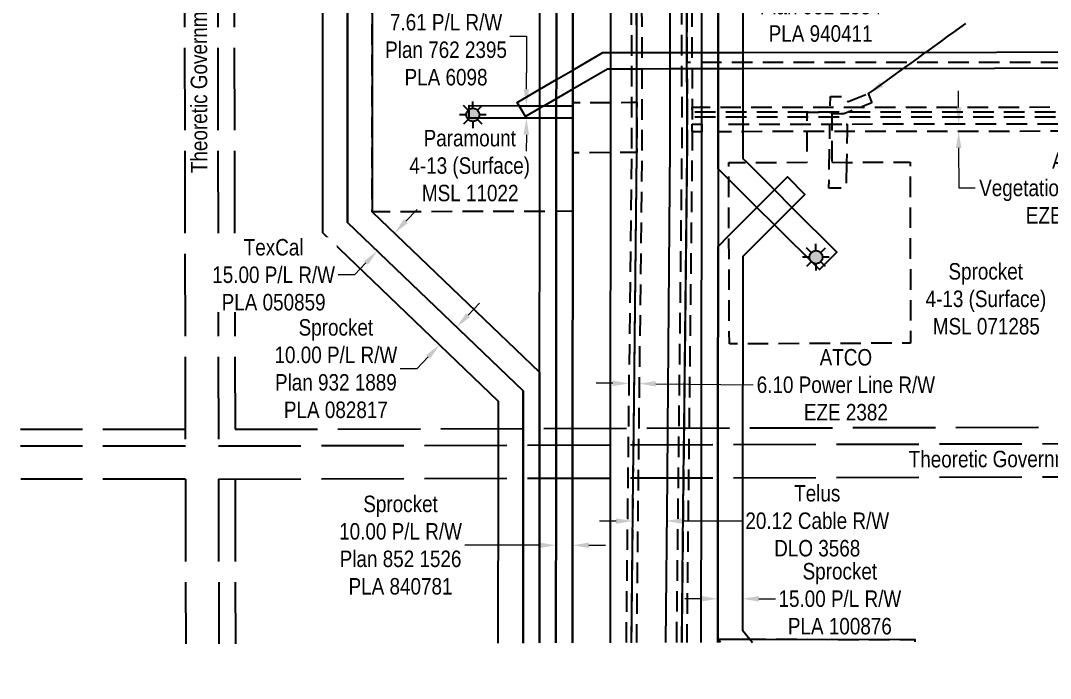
# Model space of a CAD drawing. Extents: x 500622 to 512229, y 6022177 to 6028063.
# Drawn here: x 507924 to 508549, y 6022995 to 6023394 of the extents above; entities that cross this region are included whole.
import ezdxf
from ezdxf.enums import TextEntityAlignment as Align

# ---------------------------------------------------------------- set-up
doc = ezdxf.new("R2010")
doc.units = 0
doc.header["$LTSCALE"] = 5
doc.header["$PDMODE"] = 3
doc.header["$PDSIZE"] = 30
for name, pattern in [('foc-ACCESSROAD', [3.75, 2.5, -1.25]), ('foc-FLOWLINE', [3.75, 2.5, -1.25]), ('foc-UNSURVEYED', [12.5, 10, -2.5])]:
    doc.linetypes.add(name, pattern=pattern)
doc.layers.get('Defpoints').update_dxf_attribs({"color": 9})
for name, color, linetype in [('AS-POWER', 104, 'foc-POWER'), ('AS-TELUS', 224, 'foc-TEL'), ('F-AR', 190, 'foc-ACCESSROAD'), ('F-EZE', 190, 'foc-FLOWLINE'), ('F-RW', 190, 'Continuous'), ('F-VCE', 190, 'foc-FLOWLINE'), ('F-WS', 190, 'foc-ACCESSROAD'), ('F-WS-S', 190, 'Continuous'), ('L-ROAD-T', 7, 'Continuous'), ('L-USEC', 7, 'foc-UNSURVEYED'), ('MSL', 7, 'Continuous')]:
    doc.layers.add(name, color=color, linetype=linetype)
for name, color, linetype, lineweight in [('F-EZE-T', 190, 'Continuous', 9), ('F-RW-T', 190, 'Continuous', 9), ('F-WS-T', 190, 'Continuous', 9)]:
    doc.layers.add(name, color=color, linetype=linetype, lineweight=lineweight)
doc.styles.add('80CG', font='ARIALN.TTF', dxfattribs={"height": 10})
doc.styles.add('80L', font='ARIALN.TTF', dxfattribs={"height": 10})
doc.styles.add('foc-LtypeFont', font='ARIALN.TTF', dxfattribs={"height": 7.35})
doc.linetypes.add('foc-POWER', pattern='A,6,-1,["P",foc-LtypeFont,S=0.2,R=0,X=-0.625,Y=-0.75],-1.24,4', length=12.24)
doc.linetypes.add('foc-POWER-NOLINE', pattern='A,0,-4,["P",foc-LtypeFont,S=0.2,R=0,X=-0.625,Y=-0.75],-8.24', length=12.24)
doc.linetypes.add('foc-TEL', pattern='A,2,-1,["T",foc-LtypeFont,S=0.2,R=0,X=-0.425,Y=-0.75],-1.24,8', length=12.24)
doc.dimstyles.new('Compass 5 000', dxfattribs={"dimscale": 5, "dimtxt": 9, "dimasz": 2, "dimexe": 0.2, "dimexo": 0.0625, "dimgap": 0.5, "dimtad": 0, "dimtih": 1, "dimtoh": 1, "dimzin": 0, "dimdsep": 46, "dimtxsty": '80CG', "dimcen": 0.1, "dimse1": 1, "dimse2": 1, "dimclrd": 256, "dimclrt": 256, "dimaunit": 1, "dimadec": 4, "dimazin": 0, "dimtfac": 0.06, "dimtofl": 0, "dimtmove": 0, "dimatfit": 1, "dimfxl": 0.2, "dimtolj": 1, "dimtzin": 0, "dimlwd": -1, "dimarcsym": 0})

# ---------------------------------------------------------------- blocks, each defined once
blk = doc.blocks.new('*D676')
at = {"layer": 'Defpoints', "color": 0, "transparency": 16777216}
for p in [(508645.83, 6023331.68), (508493.72, 6023326.93), (508645.84, 6023327.11)]:
    blk.add_point(p, dxfattribs=at)
at = {"layer": 'F-EZE-T', "transparency": 16777216}
for p, q in [((508493.7, 6023341.5), (508493.69, 6023351.5)), ((508493.73, 6023316.93), (508493.76, 6023292.59)), ((508493.76, 6023292.59), (508503.76, 6023292.59))]:
    blk.add_line(p, q, dxfattribs=at)
for points in [[(508495.37, 6023341.5), (508492.03, 6023341.5), (508493.71, 6023331.5)], [(508495.4, 6023316.93), (508492.06, 6023316.93), (508493.72, 6023326.93)]]:
    blk.add_solid(points, dxfattribs=at)
at = {"layer": 'F-EZE-T', "transparency": 16777216, "insert": (508566.35, 6023292.59), "char_height": 10, "attachment_point": 5, "style": '80CG', "bg_fill": 3, "box_fill_scale": 1.1, "bg_fill_color": 256, "bg_fill_true_color": 13158600, "bg_fill_transparency": 0}
blk.add_mtext('\\A1;ATCO\\PVegetation Control R/W\\PEZE 890430', dxfattribs=at)
blk = doc.blocks.new('*D680')
at = {"layer": 'Defpoints', "color": 0, "transparency": 16777216}
for p in [(508295.06, 6023518.48), (508315.19, 6023518.51), (508316, 6023090.49)]:
    blk.add_point(p, dxfattribs=at)
at = {"layer": 'F-RW-T', "transparency": 16777216}
for p, q in [((508285.88, 6023090.43), (508275.88, 6023090.41)), ((508326, 6023090.51), (508362.01, 6023090.58))]:
    blk.add_line(p, q, dxfattribs=at)
for points in [[(508326, 6023092.17), (508326.01, 6023088.84), (508316, 6023090.49)], [(508285.87, 6023092.1), (508285.88, 6023088.76), (508295.88, 6023090.45)]]:
    blk.add_solid(points, dxfattribs=at)
at = {"layer": 'F-RW-T', "transparency": 16777216, "insert": (508407.92, 6023090.58), "char_height": 10, "attachment_point": 5, "style": '80CG'}
blk.add_mtext('\\A1;Telus\\P20.12 Cable R/W\\PDLO 3568', dxfattribs=at)
blk = doc.blocks.new('*D685')
at = {"layer": 'Defpoints', "color": 0, "transparency": 16777216}
for p in [(508140.95, 6023254.33), (508174.33, 6023243.13), (508163.95, 6023232.3)]:
    blk.add_point(p, dxfattribs=at)
at = {"layer": 'F-RW-T', "transparency": 16777216}
for p, q in [((508158.25, 6023272.38), (508165.16, 6023279.6)), ((508134.03, 6023247.1), (508127.12, 6023239.88)), ((508127.12, 6023239.88), (508117.12, 6023239.88))]:
    blk.add_line(p, q, dxfattribs=at)
for points in [[(508157.04, 6023273.54), (508159.45, 6023271.23), (508151.33, 6023265.16)], [(508132.83, 6023248.26), (508135.24, 6023245.95), (508140.95, 6023254.33)]]:
    blk.add_solid(points, dxfattribs=at)
at = {"layer": 'F-RW-T', "transparency": 16777216, "insert": (508078.03, 6023239.88), "char_height": 10, "attachment_point": 5, "style": '80CG', "bg_fill": 3, "box_fill_scale": 1.1, "bg_fill_color": 256, "bg_fill_true_color": 13158600, "bg_fill_transparency": 0}
blk.add_mtext('\\A1;TexCal\\P15.00 P/L R/W\\PPLA 050859', dxfattribs=at)
blk = doc.blocks.new('*D686')
at = {"layer": 'Defpoints', "color": 0, "transparency": 16777216}
for p in [(508347.66, 6023168.9), (508362.66, 6023168.88), (508362.56, 6023043.28)]:
    blk.add_point(p, dxfattribs=at)
at = {"layer": 'F-RW-T', "transparency": 16777216}
for p, q in [((508337.56, 6023043.3), (508327.56, 6023043.31)), ((508372.56, 6023043.27), (508382.56, 6023043.26))]:
    blk.add_line(p, q, dxfattribs=at)
for points in [[(508337.56, 6023044.96), (508337.55, 6023041.63), (508347.56, 6023043.29)], [(508372.56, 6023044.94), (508372.55, 6023041.6), (508362.56, 6023043.28)]]:
    blk.add_solid(points, dxfattribs=at)
at = {"layer": 'F-RW-T', "transparency": 16777216, "insert": (508421.64, 6023043.26), "char_height": 10, "attachment_point": 5, "style": '80CG'}
blk.add_mtext('\\A1;Sprocket\\P15.00 P/L R/W\\PPLA 100876', dxfattribs=at)
blk = doc.blocks.new('*D687')
at = {"layer": 'Defpoints', "color": 0, "transparency": 16777216}
for p in [(508249.39, 6023098.63), (508259.38, 6023098.62), (508249.37, 6023075.74)]:
    blk.add_point(p, dxfattribs=at)
at = {"layer": 'F-RW-T', "transparency": 16777216}
for p, q in [((508239.37, 6023075.75), (508194.13, 6023075.79)), ((508269.37, 6023075.73), (508279.37, 6023075.72))]:
    blk.add_line(p, q, dxfattribs=at)
for points in [[(508239.37, 6023077.42), (508239.37, 6023074.08), (508249.37, 6023075.74)], [(508269.37, 6023077.39), (508269.36, 6023074.06), (508259.37, 6023075.74)]]:
    blk.add_solid(points, dxfattribs=at)
at = {"layer": 'F-RW-T', "transparency": 16777216, "insert": (508155.05, 6023075.79), "char_height": 10, "attachment_point": 5, "style": '80CG'}
blk.add_mtext('\\A1;Sprocket\\P10.00 P/L R/W\\PPlan 852 1526\\PPLA 840781', dxfattribs=at)
blk = doc.blocks.new('GAS')
h = blk.add_hatch(color=255)
h.dxf.hatch_style = 1
edge = h.paths.add_edge_path()
edge.add_arc((0, 0), 0.9, 0, 360)
for p, q in [((0, 0.81), (0, 1.62)), ((-0.81, 0), (-1.62, 0)), ((-0.57, 0.57), (-1.14, 1.14)), ((0.57, 0.57), (1.14, 1.14)), ((1.62, 0), (0.81, 0)), ((-0.57, -0.57), (-1.14, -1.14)), ((0, -0.81), (0, -1.62)), ((1.14, -1.14), (0.57, -0.57))]:
    blk.add_line(p, q)
blk.add_circle((0, 0), 0.8)
blk = doc.blocks.new('*D692')
at = {"layer": 'Defpoints', "color": 0, "transparency": 16777216}
for p in [(508210.98, 6023342.57), (508231.41, 6023342.55), (508210.98, 6023334.96)]:
    blk.add_point(p, dxfattribs=at)
at = {"layer": 'F-RW-T', "transparency": 16777216}
for p, q in [((508221.44, 6023384.78), (508231.44, 6023384.78)), ((508231.44, 6023384.78), (508231.42, 6023362.55)), ((508231.41, 6023352.55), (508231.42, 6023362.55)), ((508231.39, 6023324.94), (508231.38, 6023314.94))]:
    blk.add_line(p, q, dxfattribs=at)
for points in [[(508229.75, 6023352.56), (508233.08, 6023352.55), (508231.41, 6023342.55)], [(508229.73, 6023324.94), (508233.06, 6023324.94), (508231.4, 6023334.94)]]:
    blk.add_solid(points, dxfattribs=at)
at = {"layer": 'F-RW-T', "transparency": 16777216, "insert": (508182.67, 6023384.78), "char_height": 10, "attachment_point": 5, "style": '80CG', "bg_fill": 3, "box_fill_scale": 1.1, "bg_fill_color": 256, "bg_fill_true_color": 13158600, "bg_fill_transparency": 0}
blk.add_mtext('\\A1;TexCal\\P7.61 P/L R/W\\PPlan 762 2395\\PPLA 6098', dxfattribs=at)
blk = doc.blocks.new('*D959')
at = {"layer": 'Defpoints', "color": 0, "transparency": 16777216}
for p in [(508337.87, 6023418.78), (508347.87, 6023418.77), (508347.86, 6023411.3)]:
    blk.add_point(p, dxfattribs=at)
at = {"layer": 'F-RW-T', "transparency": 16777216}
for p, q in [((508327.86, 6023411.32), (508317.86, 6023411.32)), ((508357.86, 6023411.29), (508370.88, 6023411.28))]:
    blk.add_line(p, q, dxfattribs=at)
for points in [[(508327.87, 6023412.98), (508327.86, 6023409.65), (508337.86, 6023411.31)], [(508357.86, 6023412.96), (508357.86, 6023409.62), (508347.86, 6023411.3)]]:
    blk.add_solid(points, dxfattribs=at)
at = {"layer": 'F-RW-T', "transparency": 16777216, "insert": (508409.97, 6023411.28), "char_height": 10, "attachment_point": 5, "style": '80CG'}
blk.add_mtext('\\A1;TexCal\\P10.00 P/L R/W\\PPlan 952 2554\\PPLA 940411', dxfattribs=at)
blk = doc.blocks.new('*D1173')
at = {"layer": 'Defpoints', "color": 0, "transparency": 16777216}
for p in [(508189.38, 6023207.93), (508178.73, 6023197.36), (508179, 6023197.1)]:
    blk.add_point(p, dxfattribs=at)
at = {"layer": 'F-RW-T', "transparency": 16777216}
for p, q in [((508196.03, 6023215.42), (508202.95, 6023222.64)), ((508171.82, 6023190.14), (508164.9, 6023182.92)), ((508164.9, 6023182.92), (508154.9, 6023182.92))]:
    blk.add_line(p, q, dxfattribs=at)
for points in [[(508194.83, 6023216.57), (508197.23, 6023214.26), (508189.11, 6023208.19)], [(508170.61, 6023191.29), (508173.02, 6023188.99), (508178.73, 6023197.36)]]:
    blk.add_solid(points, dxfattribs=at)
at = {"layer": 'F-RW-T', "transparency": 16777216, "insert": (508115.81, 6023182.92), "char_height": 10, "attachment_point": 5, "style": '80CG'}
blk.add_mtext('\\A1;Sprocket\\P10.00 P/L R/W\\PPlan 932 1889\\PPLA 082817', dxfattribs=at)
blk = doc.blocks.new('*D1268')
at = {"layer": 'Defpoints', "color": 0, "transparency": 16777216}
for p in [(508299.91, 6023173.87), (508293.77, 6023168.54), (508299.85, 6023168.48)]:
    blk.add_point(p, dxfattribs=at)
at = {"layer": 'F-EZE-T', "transparency": 16777216}
for p, q in [((508283.83, 6023174.04), (508273.83, 6023174.15)), ((508309.91, 6023173.76), (508368.94, 6023173.12))]:
    blk.add_line(p, q, dxfattribs=at)
for points in [[(508283.85, 6023175.71), (508283.81, 6023172.38), (508293.83, 6023173.93)], [(508309.93, 6023175.43), (508309.89, 6023172.09), (508299.91, 6023173.87)]]:
    blk.add_solid(points, dxfattribs=at)
at = {"layer": 'F-EZE-T', "transparency": 16777216, "insert": (508425.3, 6023173.12), "char_height": 10, "attachment_point": 5, "style": '80CG'}
blk.add_mtext('\\A1;ATCO\\P6.10 Power Line R/W\\PEZE 2382', dxfattribs=at)

msp = doc.modelspace()

# ---------------------------------------------------------------- linework, layer by layer
at = {"layer": 'AS-POWER', "linetype": 'foc-POWER-NOLINE', "flags": 128}
msp.add_lwpolyline([(508325.672, 6023016.749), (508326.763, 6023116.682), (508327.093, 6023146.841), (508328.917, 6023313.947), (508328.928, 6023338.549), (508328.91, 6023348.049), (508328.878, 6023364.843), (508328.87, 6023369.036), (508328.859, 6023374.837), (508327.931, 6023862.273), (508327.902, 6023877.264), (508327.813, 6023923.941), (508327.784, 6023939.161), (508327.781, 6023940.971), (508327.759, 6023952.327), (508327.74, 6023962.379), (508327.721, 6023972.432), (508327.663, 6024003.294), (508327.634, 6024018.298), (508327.399, 6024141.431), (508327.341, 6024171.918), (508327.303, 6024191.377), (508327.274, 6024206.44), (508327.246, 6024221.433), (508327.203, 6024243.989), (508327.184, 6024254.051), (508326.541, 6024591.099), (508326.521, 6024601.606), (508326.457, 6024635.065), (508326.152, 6024650.414), (508325.291, 6024693.638), (508327.138, 6024745.148), (508327.493, 6024755.049), (508330.242, 6024785.655), (508334.086, 6024816.144), (508338.917, 6024845.843)], dxfattribs=at)
at = {"layer": 'AS-TELUS', "flags": 128}
msp.add_lwpolyline([(508295.163, 6023016.612), (508296.247, 6023116.6), (508296.575, 6023146.759), (508298.418, 6023314.111), (508298.429, 6023317.49), (508298.423, 6023344.599), (508298.421, 6023347.991), (508298.39, 6023364.807), (508298.371, 6023374.8), (508297.987, 6023576.42), (508297.959, 6023591.42), (508297.443, 6023862.306), (508297.415, 6023877.296), (508297.336, 6023918.533), (508297.32, 6023926.968), (508297.307, 6023933.753), (508297.301, 6023936.993), (508297.294, 6023940.889), (508297.272, 6023952.356), (508297.253, 6023962.407), (508297.234, 6023972.46), (508297.175, 6024003.319), (508297.146, 6024018.324), (508297.021, 6024084.272), (508296.817, 6024191.246), (508296.788, 6024206.236), (508296.76, 6024221.228), (508296.717, 6024244.016), (508296.698, 6024254.079), (508296.056, 6024590.758), (508296.044, 6024597.02), (508296.038, 6024600.203), (508296.018, 6024610.71), (508296.013, 6024612.923), (508296.004, 6024618.048), (508295.964, 6024638.288), (508295.65, 6024653.637), (508294.828, 6024693.636), (508295.407, 6024724.733), (508295.454, 6024726.274), (508295.566, 6024728.976), (508296.31, 6024742.564), (508296.459, 6024745.066), (508297.062, 6024755.785), (508297.278, 6024758.89), (508297.697, 6024764.253), (508298.898, 6024777.35), (508299.798, 6024786.758), (508300.304, 6024791.466), (508301.099, 6024799.46), (508302.664, 6024810.622), (508303.605, 6024817.619), (508304.538, 6024823.993), (508306.007, 6024834.474), (508307.607, 6024843.301), (508307.914, 6024845.112)], dxfattribs=at)
at = {"layer": 'F-AR', "flags": 128}
for points in [[(508295.182, 6023016.666), (508296.274, 6023116.6), (508296.603, 6023146.759), (508298.43, 6023314.11), (508298.429, 6023317.49), (508298.423, 6023344.599), (508298.421, 6023347.991), (508298.39, 6023364.807), (508298.371, 6023374.8), (508297.987, 6023576.42), (508297.959, 6023591.42), (508297.443, 6023862.306), (508297.415, 6023877.296), (508297.336, 6023918.533), (508297.32, 6023926.968), (508297.307, 6023933.753), (508297.301, 6023936.993), (508297.294, 6023940.889), (508297.272, 6023952.356), (508297.253, 6023962.407), (508297.234, 6023972.46), (508297.175, 6024003.319), (508297.146, 6024018.324), (508297.021, 6024084.272), (508296.817, 6024191.246), (508296.788, 6024206.236), (508296.76, 6024221.228), (508296.717, 6024244.016), (508296.698, 6024254.079), (508296.056, 6024590.758), (508296.044, 6024597.02), (508296.038, 6024600.203), (508296.018, 6024610.71), (508296.013, 6024612.923), (508296.004, 6024618.048), (508295.964, 6024638.288), (508295.65, 6024653.637), (508294.828, 6024693.636), (508295.373, 6024724.735), (508295.454, 6024726.274), (508296.31, 6024742.564), (508296.443, 6024745.066), (508297.006, 6024755.795), (508297.278, 6024758.89), (508298.898, 6024777.35), (508299.726, 6024786.78), (508300.304, 6024791.466), (508302.664, 6024810.622), (508303.53, 6024817.649), (508304.538, 6024823.993), (508307.607, 6024843.301), (508308.002, 6024845.773)], [(508338.917, 6024845.843), (508334.086, 6024816.144), (508330.242, 6024785.655), (508327.493, 6024755.049), (508327.138, 6024745.148), (508325.291, 6024693.638), (508326.152, 6024650.414), (508326.457, 6024635.065), (508326.521, 6024601.606), (508326.541, 6024591.099), (508327.184, 6024254.051), (508327.203, 6024243.989), (508327.246, 6024221.433), (508327.274, 6024206.44), (508327.303, 6024191.377), (508327.341, 6024171.918), (508327.399, 6024141.431), (508327.634, 6024018.298), (508327.663, 6024003.294), (508327.721, 6023972.432), (508327.74, 6023962.379), (508327.759, 6023952.327), (508327.781, 6023940.971), (508327.784, 6023939.161), (508327.813, 6023923.941), (508327.902, 6023877.264), (508327.931, 6023862.273), (508328.859, 6023374.837), (508328.87, 6023369.036), (508328.878, 6023364.843), (508328.91, 6023348.049), (508328.928, 6023338.549), (508328.917, 6023313.947), (508327.093, 6023146.841), (508326.763, 6023116.682), (508325.672, 6023016.749)], [(508295.182, 6023016.666), (508296.274, 6023116.6), (508296.603, 6023146.759), (508298.427, 6023314.11), (508298.429, 6023317.49), (508298.423, 6023344.599), (508298.421, 6023347.991), (508298.39, 6023364.807), (508298.371, 6023374.8), (508297.987, 6023576.42), (508297.959, 6023591.42), (508297.443, 6023862.306), (508297.415, 6023877.296), (508297.336, 6023918.533), (508297.32, 6023926.968), (508297.307, 6023933.753), (508297.301, 6023936.993), (508297.294, 6023940.889), (508297.272, 6023952.356), (508297.253, 6023962.407), (508297.234, 6023972.46), (508297.175, 6024003.319), (508297.146, 6024018.324), (508297.021, 6024084.272), (508296.817, 6024191.246), (508296.788, 6024206.236), (508296.76, 6024221.228), (508296.717, 6024244.016), (508296.698, 6024254.079), (508296.056, 6024590.758), (508296.044, 6024597.02), (508296.038, 6024600.203), (508296.018, 6024610.71), (508296.013, 6024612.923), (508296.004, 6024618.048), (508295.964, 6024638.288), (508299.008, 6024637.985), (508316.094, 6024636.155), (508323.404, 6024635.378), (508326.457, 6024635.065), (508326.521, 6024601.606), (508326.541, 6024591.099), (508327.184, 6024254.051), (508327.203, 6024243.989), (508327.246, 6024221.433), (508327.274, 6024206.44), (508327.303, 6024191.377), (508327.341, 6024171.918), (508330.39, 6024171.936), (508334.244, 6024171.958), (508357.093, 6024172.093), (508364.1, 6024172.154), (508374.014, 6024172.199), (508384.029, 6024172.253), (508399.06, 6024172.294), (508648.911, 6024172.977), (508664.516, 6024173.021), (508844.65, 6024173.52), (508938.141, 6024173.778), (508953.249, 6024173.861), (508970.333, 6024173.875), (508985.675, 6024173.908), (509007.147, 6024173.968), (509022.493, 6024174.01), (509055.186, 6024174.099), (509056.913, 6024174.104), (509177.129, 6024176.217), (509254.452, 6024177.578), (509603.58, 6024216.626), (509610.22, 6024217.37), (509614.08, 6024217.801), (509625.221, 6024219.047), (509643.116, 6024221.05), (509646.479, 6024221.425), (509661.634, 6024223.112), (509676.63, 6024224.782), (509907.447, 6024250.484), (509907.513, 6024221.371), (509907.517, 6024219.816), (509841.452, 6024212.459), (509774.126, 6024204.962), (509676.695, 6024194.078), (509661.698, 6024192.426), (509646.544, 6024190.756), (509624.1, 6024188.245), (509614.136, 6024187.13), (509613.286, 6024187.035), (509609.096, 6024186.566), (509603.636, 6024185.956), (509602.781, 6024185.86), (509256.304, 6024147.109), (509206.216, 6024146.609), (509200.209, 6024146.553), (509177.188, 6024146.323), (509055.243, 6024145.105), (509054.204, 6024145.094), (509019.159, 6024144.746), (509003.8, 6024144.593), (508982.312, 6024144.379), (508966.966, 6024144.229), (508949.845, 6024144.056), (508934.738, 6024143.907), (508844.709, 6024143.002), (508671.405, 6024142.553), (508664.602, 6024142.536), (508655.798, 6024142.512), (508648.994, 6024142.494), (508397.279, 6024141.799), (508384.161, 6024141.764), (508382.248, 6024141.755), (508372.233, 6024141.695), (508357.067, 6024141.605), (508334.217, 6024141.468), (508330.448, 6024141.445), (508327.399, 6024141.431), (508327.634, 6024018.298), (508327.663, 6024003.294), (508327.721, 6023972.432), (508327.74, 6023962.379), (508327.759, 6023952.327), (508327.781, 6023940.971), (508327.784, 6023939.161), (508327.813, 6023923.941), (508327.902, 6023877.264), (508327.931, 6023862.273), (508328.859, 6023374.837), (508328.87, 6023369.036), (508328.878, 6023364.843), (508328.91, 6023348.049), (508328.928, 6023338.549), (508328.917, 6023313.947), (508327.093, 6023146.841), (508326.763, 6023116.682), (508325.672, 6023016.749)], [(508946.213, 6023338.984), (508904.704, 6023338.934), (508889.168, 6023338.915), (508867.434, 6023338.89), (508853.055, 6023338.873), (508851.899, 6023338.871), (508846.267, 6023339.221), (508837.442, 6023338.854), (508828.257, 6023338.843), (508812.519, 6023338.842), (508594.743, 6023338.564), (508426.699, 6023338.555), (508416.697, 6023338.554), (508415.764, 6023338.554), (508401.724, 6023338.553), (508362.803, 6023338.551), (508347.808, 6023338.55), (508337.804, 6023338.55), (508331.977, 6023338.549), (508328.928, 6023338.549), (508328.878, 6023364.843), (508328.87, 6023369.036), (508331.918, 6023369.036), (508337.83, 6023369.036), (508347.824, 6023369.036), (508362.828, 6023369.037), (508594.73, 6023369.05), (508822.427, 6023369.322), (508830.553, 6023369.332), (508838.201, 6023369.342), (508846.209, 6023369.161), (508856.08, 6023369.364), (508857.869, 6023369.365), (508873.402, 6023369.384), (508895.137, 6023369.41), (508946.154, 6023369.471)]]:
    msp.add_lwpolyline(points, dxfattribs=at)
at = {"layer": 'F-EZE', "flags": 128}
for points in [[(508292.119, 6023016.658), (508293.205, 6023116.592), (508293.532, 6023146.751), (508295.369, 6023314.097), (508295.387, 6023317.503), (508295.381, 6023344.592), (508295.38, 6023347.988), (508295.348, 6023364.804), (508295.329, 6023374.797), (508294.945, 6023576.423), (508294.917, 6023591.422), (508294.401, 6023862.309), (508294.373, 6023877.3), (508294.295, 6023917.993), (508294.278, 6023926.743), (508294.266, 6023933.213), (508294.259, 6023936.768), (508294.251, 6023940.881), (508294.229, 6023952.359), (508294.21, 6023962.411), (508294.191, 6023972.463), (508294.132, 6024003.322), (508294.104, 6024018.326), (508293.978, 6024084.263), (508293.775, 6024191.235), (508293.746, 6024206.215), (508293.718, 6024221.208), (508293.674, 6024244.018), (508293.655, 6024254.081), (508293.01, 6024591.668), (508292.997, 6024597.931), (508292.992, 6024601.112), (508292.986, 6024604.297), (508292.973, 6024611.619), (508292.97, 6024613.245), (508292.922, 6024638.437), (508292.6, 6024653.959), (508291.785, 6024693.604), (508292.364, 6024725.73), (508293.41, 6024745.057), (508294.099, 6024757.813), (508296.991, 6024789.814), (508301.034, 6024821.689), (508304.975, 6024845.767)], [(508311.129, 6024845.78), (508306.929, 6024819.937), (508302.971, 6024788.511), (508300.14, 6024756.964), (508299.501, 6024745.073), (508298.439, 6024725.336), (508297.871, 6024693.667), (508298.7, 6024653.314), (508299.008, 6024638.069), (508299.062, 6024609.801), (508299.082, 6024599.294), (508299.089, 6024596.111), (508299.1, 6024589.849), (508299.741, 6024254.076), (508299.76, 6024244.013), (508299.803, 6024221.248), (508299.832, 6024206.256), (508299.86, 6024191.257), (508300.063, 6024084.278), (508300.189, 6024018.321), (508300.218, 6024003.316), (508300.276, 6023972.458), (508300.296, 6023962.404), (508300.315, 6023952.353), (508300.337, 6023940.897), (508300.349, 6023934.293), (508300.378, 6023919.073), (508300.458, 6023877.293), (508300.486, 6023862.303), (508301.415, 6023374.804), (508301.434, 6023364.81), (508301.466, 6023347.995), (508301.473, 6023317.504), (508299.617, 6023146.768), (508299.289, 6023116.608), (508298.203, 6023016.674)], [(508322.631, 6023016.741), (508323.722, 6023116.674), (508324.051, 6023146.833), (508325.876, 6023313.963), (508325.887, 6023334.352), (508325.829, 6023364.839), (508325.809, 6023374.834), (508324.882, 6023862.276), (508324.854, 6023877.268), (508324.766, 6023923.4), (508324.737, 6023938.619), (508324.732, 6023940.963), (508324.711, 6023952.33), (508324.691, 6023962.383), (508324.673, 6023972.435), (508324.614, 6024003.297), (508324.585, 6024018.301), (508324.351, 6024141.426), (508324.255, 6024191.36), (508324.226, 6024206.419), (508324.198, 6024221.413), (508324.154, 6024243.991), (508324.135, 6024254.054), (508323.509, 6024582.564), (508323.497, 6024588.826), (508323.491, 6024592.008), (508323.471, 6024602.517), (508323.405, 6024635.291), (508323.095, 6024650.737), (508322.242, 6024693.608), (508322.887, 6024726.939), (508323.945, 6024745.139), (508324.822, 6024760.221), (508328.044, 6024793.402), (508332.549, 6024826.435), (508335.966, 6024845.836)], [(508342.158, 6024845.85), (508338.564, 6024825.43), (508334.097, 6024792.663), (508330.901, 6024759.747), (508330.336, 6024745.157), (508328.34, 6024693.668), (508329.208, 6024650.09), (508329.506, 6024634.864), (508329.572, 6024600.695), (508329.592, 6024590.189), (508330.233, 6024254.049), (508330.252, 6024243.986), (508330.295, 6024221.453), (508330.324, 6024206.461), (508330.353, 6024191.385), (508330.39, 6024171.936), (508330.448, 6024141.445), (508330.683, 6024018.296), (508330.712, 6024003.291), (508330.77, 6023972.43), (508330.789, 6023962.376), (508330.808, 6023952.324), (508330.83, 6023940.979), (508330.832, 6023939.701), (508330.861, 6023924.482), (508330.951, 6023877.261), (508330.98, 6023862.27), (508331.907, 6023374.84), (508331.918, 6023369.036), (508331.926, 6023364.848), (508331.971, 6023341.597), (508331.977, 6023338.549), (508331.979, 6023337.409), (508331.983, 6023335.499), (508331.985, 6023334.363), (508331.981, 6023331.312), (508331.975, 6023326.741), (508331.958, 6023313.93), (508330.134, 6023146.85), (508329.804, 6023116.69), (508328.713, 6023016.757)], [(508946.219, 6023335.954), (508904.116, 6023335.923), (508894.406, 6023335.916), (508888.581, 6023335.912), (508872.671, 6023335.9), (508866.848, 6023335.896), (508853.73, 6023335.885), (508851.314, 6023335.884), (508846.273, 6023335.88), (508845.154, 6023335.879), (508838.116, 6023335.873), (508831.462, 6023335.868), (508827.287, 6023335.865), (508811.553, 6023335.873), (508594.746, 6023335.694), (508416.703, 6023335.561), (508401.726, 6023335.55), (508362.8, 6023335.522), (508347.811, 6023335.511), (508337.815, 6023335.503), (508331.982, 6023335.499), (508331.979, 6023337.409), (508331.977, 6023338.549), (508331.971, 6023341.597), (508337.807, 6023341.601), (508347.812, 6023341.608), (508362.805, 6023341.618), (508415.816, 6023341.656), (508434.383, 6023341.669), (508813.527, 6023341.952), (508829.275, 6023341.964), (508831.458, 6023341.966), (508836.737, 6023341.97), (508846.261, 6023341.977), (508847.162, 6023341.978), (508852.442, 6023341.731), (508868.042, 6023341.994), (508872.667, 6023341.997), (508889.774, 6023342.01), (508894.402, 6023342.014), (508905.309, 6023342.021), (508946.207, 6023342.051)]]:
    msp.add_lwpolyline(points, dxfattribs=at)
for points in [[(508438.772, 6023349.922), (508441.021, 6023344.359), (508434.383, 6023341.669), (508426.699, 6023338.555), (508424.11, 6023337.505), (508422.222, 6023337.503), (508416.699, 6023337.497), (508415.746, 6023337.496), (508415.764, 6023338.554), (508415.816, 6023341.656), (508415.924, 6023348.144), (508426.424, 6023347.969), (508426.374, 6023344.909), (508438.772, 6023349.922)], [(508331.975, 6023326.741), (508331.981, 6023331.312), (508337.798, 6023331.318), (508337.804, 6023326.748), (508331.975, 6023326.741)], [(508824.544, 6023327.407), (508809.571, 6023327.319), (508679.758, 6023327.153), (508426.073, 6023326.85), (508416.726, 6023326.84), (508415.569, 6023326.838), (508401.732, 6023326.822), (508362.793, 6023326.777), (508347.797, 6023326.76), (508347.843, 6023331.33), (508362.797, 6023331.348), (508401.729, 6023331.393), (508415.645, 6023331.409), (508416.725, 6023331.41), (508426.149, 6023331.421), (508679.757, 6023331.723), (508810.249, 6023331.878), (508825.995, 6023331.902), (508824.544, 6023327.407)], [(508425.762, 6023308.12), (508425.499, 6023292.345), (508414.998, 6023292.52), (508415.569, 6023326.838), (508415.645, 6023331.409), (508416.725, 6023331.41), (508426.149, 6023331.421), (508426.073, 6023326.85), (508425.762, 6023308.12)]]:
    msp.add_lwpolyline(points, close=True, dxfattribs=at)
at = {"layer": 'F-RW'}
for points in [[(508363.244, 6023877.228), (508362.832, 6023374.858), (508362.828, 6023369.037), (508362.825, 6023364.87), (508362.805, 6023341.618), (508362.803, 6023338.551), (508362.802, 6023337.446), (508362.8, 6023335.522), (508362.799, 6023334.397), (508362.797, 6023331.348), (508362.793, 6023326.777), (508362.78, 6023310.515), (508365.326, 6023307.994), (508381.942, 6023291.429), (508392.57, 6023280.845), (508419.855, 6023253.671), (508409.276, 6023243.049), (508381.985, 6023270.23), (508371.358, 6023280.816), (508354.277, 6023297.841), (508347.774, 6023304.308), (508347.796, 6023326.76), (508347.834, 6023331.33), (508347.806, 6023334.38), (508347.811, 6023335.511), (508347.807, 6023337.429), (508347.808, 6023338.55), (508347.812, 6023341.608), (508347.821, 6023364.867), (508347.824, 6023369.036), (508347.829, 6023374.857), (508348.229, 6023862.252)], [(508282.824, 6023862.321), (508282.614, 6023591.434), (508282.602, 6023576.435), (508282.446, 6023374.781), (508282.438, 6023364.788), (508282.422, 6023344.561), (508282.398, 6023314.041), (508282.269, 6023146.72), (508282.245, 6023116.563), (508282.168, 6023016.631)], [(508295.163, 6023016.666), (508296.247, 6023116.6), (508296.575, 6023146.759), (508298.418, 6023314.111), (508298.429, 6023317.49), (508298.423, 6023344.599), (508298.421, 6023347.991), (508298.39, 6023364.807), (508298.371, 6023374.8), (508297.987, 6023576.42), (508297.959, 6023591.42), (508297.443, 6023862.306)], [(508317.568, 6023862.284), (508318.496, 6023374.825), (508318.515, 6023364.831), (508318.547, 6023348.03), (508318.554, 6023317.507), (508317.039, 6023146.814), (508316.771, 6023116.655), (508315.884, 6023016.722)], [(508337.54, 6023016.781), (508337.622, 6023116.711), (508337.647, 6023146.87), (508337.804, 6023326.748), (508337.798, 6023331.318), (508337.822, 6023334.368), (508337.815, 6023335.503), (508337.804, 6023337.416), (508337.804, 6023338.55), (508337.807, 6023341.601), (508337.826, 6023364.854), (508337.83, 6023369.036), (508337.835, 6023374.849), (508338.234, 6023862.262)], [(508348.229, 6023862.252), (508347.829, 6023374.857), (508347.824, 6023369.036), (508347.821, 6023364.867), (508347.812, 6023341.608), (508347.808, 6023338.55), (508347.807, 6023337.429), (508347.811, 6023335.511), (508347.806, 6023334.38), (508347.833, 6023331.33), (508347.796, 6023326.76), (508347.774, 6023304.308), (508347.733, 6023257.127), (508347.642, 6023146.896), (508347.618, 6023116.738), (508347.537, 6023018.782), (508347.535, 6023016.808)], [(508214.379, 6023016.393), (508214.497, 6023116.382), (508214.524, 6023146.54), (508214.539, 6023163.061), (508107.799, 6023265.311), (508107.924, 6023415.244), (508214.743, 6023492.679), (508214.784, 6023576.484), (508214.84, 6023591.486), (508214.804, 6023601.485), (508214.898, 6023709.803), (508213.74, 6023720.596), (508211.305, 6023743.276)], [(508226.38, 6023743.265), (508228.823, 6023720.435), (508229.87, 6023710.426), (508229.838, 6023591.48), (508229.831, 6023576.481), (508229.722, 6023485.028), (508122.896, 6023407.604), (508122.803, 6023271.708), (508229.552, 6023169.459), (508229.531, 6023146.579), (508229.503, 6023116.421), (508229.395, 6023016.434)], [(508229.395, 6023016.488), (508229.503, 6023116.421), (508229.531, 6023146.579), (508229.552, 6023169.459), (508122.803, 6023271.708), (508122.896, 6023407.604), (508229.722, 6023485.028), (508229.831, 6023576.481), (508229.838, 6023591.48), (508229.87, 6023710.426), (508228.823, 6023720.435), (508226.38, 6023743.265)], [(508236.425, 6023743.257), (508238.864, 6023720.41), (508239.868, 6023711), (508239.73, 6023591.468), (508239.717, 6023576.467), (508239.336, 6023473.466), (508137.895, 6023399.945), (508137.811, 6023278.109), (508239.44, 6023180.764), (508239.407, 6023146.606), (508239.391, 6023116.448), (508239.311, 6023016.514)], [(508239.31, 6023016.461), (508239.391, 6023116.448), (508239.407, 6023146.606), (508239.44, 6023180.764), (508239.526, 6023278.385), (508239.578, 6023334.935), (508239.582, 6023340.997), (508239.583, 6023342.549), (508239.591, 6023352.558), (508239.628, 6023400.314), (508239.717, 6023576.467), (508239.73, 6023591.468), (508239.868, 6023711), (508239.875, 6023720.409), (508239.893, 6023743.254)], [(508239.311, 6023016.514), (508239.391, 6023116.448), (508239.407, 6023146.606), (508239.44, 6023180.764), (508239.526, 6023278.385), (508239.578, 6023334.935), (508239.582, 6023340.997), (508239.583, 6023342.549), (508239.591, 6023352.558), (508239.628, 6023400.314), (508239.717, 6023576.467), (508239.73, 6023591.468), (508239.868, 6023711), (508239.875, 6023720.409), (508239.893, 6023743.254)], [(508249.325, 6023016.542), (508249.403, 6023116.475), (508249.427, 6023146.632), (508249.528, 6023278.413), (508249.572, 6023334.926), (508249.578, 6023342.542), (508249.582, 6023346.803), (508249.591, 6023358.366), (508249.623, 6023400.351), (508249.759, 6023576.462), (508249.771, 6023591.462), (508249.87, 6023720.401), (508249.888, 6023743.247)], [(508249.888, 6023743.247), (508249.87, 6023720.401), (508249.771, 6023591.462), (508249.759, 6023576.462), (508249.623, 6023400.351), (508249.591, 6023358.366), (508249.582, 6023346.803), (508249.578, 6023342.542), (508249.572, 6023334.926), (508249.528, 6023278.413), (508249.427, 6023146.632), (508249.403, 6023116.475), (508249.325, 6023016.542)], [(508259.883, 6023743.239), (508259.865, 6023720.393), (508259.768, 6023591.456), (508259.757, 6023576.456), (508259.617, 6023400.387), (508259.589, 6023364.172), (508259.581, 6023352.609), (508259.574, 6023344.507), (508259.573, 6023342.533), (508259.567, 6023334.919), (508259.55, 6023313.942), (508259.523, 6023278.44), (508259.421, 6023146.659), (508259.398, 6023116.501), (508259.32, 6023016.569)], [(508259.32, 6023016.569), (508259.398, 6023116.501), (508259.421, 6023146.659), (508259.523, 6023278.44), (508259.55, 6023313.942), (508259.567, 6023334.919), (508259.573, 6023342.533), (508259.574, 6023344.507), (508259.581, 6023352.609), (508259.589, 6023364.172), (508259.617, 6023400.387)], [(508821.159, 6023365.432), (508362.825, 6023364.87), (508347.821, 6023364.867), (508337.826, 6023364.854), (508331.926, 6023364.848), (508328.878, 6023364.843), (508325.828, 6023364.839), (508318.515, 6023364.831), (508301.434, 6023364.81), (508298.39, 6023364.807), (508295.348, 6023364.804), (508282.438, 6023364.788), (508280.548, 6023364.786), (508259.581, 6023352.609), (508249.582, 6023346.803), (508242.251, 6023342.547), (508239.582, 6023340.997), (508230.868, 6023335.937), (508227.021, 6023342.558), (508225.848, 6023344.578), (508239.591, 6023352.558), (508249.591, 6023358.366), (508259.589, 6023364.172), (508277.85, 6023374.776), (508282.446, 6023374.781), (508295.329, 6023374.797), (508298.371, 6023374.8), (508301.415, 6023374.804), (508318.496, 6023374.825), (508325.809, 6023374.834), (508328.859, 6023374.837), (508331.906, 6023374.84), (508337.835, 6023374.849), (508347.829, 6023374.857), (508362.832, 6023374.858), (508824.418, 6023375.431)], [(508349.201, 6023016.759), (508347.537, 6023018.782), (508347.618, 6023116.738), (508347.642, 6023146.896), (508347.733, 6023257.127), (508354.346, 6023263.736), (508371.358, 6023280.816), (508381.942, 6023291.429), (508389.816, 6023299.326), (508400.438, 6023288.733), (508392.57, 6023280.845), (508389.846, 6023278.113), (508381.985, 6023270.23), (508362.728, 6023250.922), (508362.685, 6023198.011), (508362.642, 6023146.937), (508362.618, 6023116.778), (508362.541, 6023024.155), (508366.996, 6023018.739), (508368.582, 6023016.811)]]:
    msp.add_lwpolyline(points, dxfattribs=at)
msp.add_lwpolyline([(508259.573, 6023342.533), (508259.567, 6023334.919), (508249.572, 6023334.926), (508239.578, 6023334.935), (508196.67, 6023334.968), (508196.675, 6023342.582), (508227.021, 6023342.558), (508239.583, 6023342.549), (508242.251, 6023342.547), (508249.578, 6023342.542), (508259.573, 6023342.533)], close=True, dxfattribs=at)
at = {"layer": 'F-VCE'}
msp.add_lwpolyline([(508331.975, 6023326.741), (508331.981, 6023331.312), (508337.798, 6023331.318), (508337.804, 6023326.748), (508331.975, 6023326.741)], close=True, dxfattribs=at)
at = {"layer": 'F-WS', "flags": 128}
for points in [[(508259.581, 6023352.609), (508259.574, 6023344.507), (508282.422, 6023344.561), (508295.381, 6023344.592), (508298.423, 6023344.599), (508298.428, 6023317.503), (508298.429, 6023314.11), (508295.387, 6023314.097), (508282.398, 6023314.041), (508259.55, 6023313.942), (508259.523, 6023278.44), (508249.528, 6023278.413), (508239.526, 6023278.385), (508137.811, 6023278.109), (508137.895, 6023399.945), (508239.628, 6023400.314), (508249.623, 6023400.351), (508259.617, 6023400.387), (508259.589, 6023364.172), (508259.581, 6023352.609)], [(508416.753, 6023308.216), (508425.762, 6023308.12), (508464.229, 6023308.35), (508464.542, 6023198.406), (508362.685, 6023198.011), (508354.597, 6023198.093), (508354.346, 6023263.736), (508354.277, 6023297.841), (508354.284, 6023308.038), (508365.326, 6023307.994), (508401.745, 6023308.173), (508401.732, 6023326.822), (508401.729, 6023331.393), (508401.726, 6023335.55), (508401.724, 6023338.553), (508415.764, 6023338.554), (508416.697, 6023338.554), (508416.699, 6023337.497), (508416.703, 6023335.561), (508416.725, 6023331.41), (508416.726, 6023326.84), (508416.753, 6023308.216)]]:
    msp.add_lwpolyline(points, close=True, dxfattribs=at)
msp.add_lwpolyline([(508347.535, 6023016.808), (508347.537, 6023018.782), (508366.996, 6023018.739), (508467.099, 6023018.522), (508467.096, 6023017.133)], dxfattribs=at)
at = {"layer": 'L-USEC'}
for p, q in [((508023.026, 6023940.159), (508024.445, 6023135.986)), ((508043.135, 6023940.194), (508044.554, 6023136.04)), ((508053.19, 6023940.212), (508054.591, 6023146.122)), ((508024.449, 6023146.04), (507924.482, 6023145.936)), ((508024.399, 6023146.04), (508024.428, 6023146.04)), ((508054.591, 6023146.122), (508846.613, 6023148.272)), ((508024.46, 6023135.986), (507924.499, 6023135.882)), ((508024.426, 6023135.986), (508024.445, 6023135.986)), ((508044.554, 6023136.04), (508846.64, 6023138.217)), ((508044.59, 6023115.931), (508846.695, 6023118.108)), ((508024.481, 6023115.877), (507924.535, 6023115.773)), ((508024.481, 6023115.877), (508024.657, 6023015.932)), ((508044.59, 6023115.931), (508044.59, 6023115.912)), ((508044.59, 6023115.912), (508044.766, 6023015.987)), ((508054.644, 6023115.958), (508054.645, 6023115.93)), ((508054.645, 6023115.93), (508054.821, 6023016.014))]:
    msp.add_line(p, q, dxfattribs=at)
at = {"layer": 'MSL'}
msp.add_lwpolyline([(508347.535, 6023016.754), (508347.537, 6023018.782), (508366.996, 6023018.739), (508467.099, 6023018.522), (508467.096, 6023017.079)], dxfattribs=at)

# ---------------------------------------------------------------- block references
at = {"layer": 'F-WS-S', "xscale": 5, "yscale": 5, "zscale": 5}
msp.add_blockref('GAS', (508407.154, 6023250.597), dxfattribs=at)

# ---------------------------------------------------------------- texts
at = {"layer": 'L-ROAD-T', "style": '80L'}
for rotation, p in [(90.101101, (508032.628, 6023401.587)), (0.155493, (508563.382, 6023128.233))]:
    msp.add_text('Theoretic Government Road Allowance', height=10, rotation=rotation, dxfattribs=at).set_placement(p, align=Align.MIDDLE_CENTER)

# ---------------------------------------------------------------- dimensions: what is measured, and where the dimension line sits
at = {"layer": 'F-EZE-T'}
dim = msp.add_linear_dim(base=(508299.912, 6023173.869), p1=(508293.771, 6023168.542), p2=(508299.853, 6023168.476), angle=359.377258, text='ATCO\\P6.10 Power Line R/W\\PEZE 2382', dimstyle='Compass 5 000', dxfattribs=at)
dim.commit()
dim.dimension.update_dxf_attribs({"geometry": '*D1268', "text_midpoint": (508425.303, 6023173.118), "dimtype": 161})
at = {"layer": 'F-RW-T'}
for base, p1, p2, angle, text, picture, middle in [((508316.002, 6023090.488), (508295.062, 6023518.476), (508315.187, 6023518.515), 0.109057, 'Telus\\P20.12 Cable R/W\\PDLO 3568', '*D680', (508407.918, 6023090.576)), ((508347.859, 6023411.3), (508337.871, 6023418.776), (508347.865, 6023418.767), 359.952998, 'TexCal\\P10.00 P/L R/W\\PPlan 952 2554\\PPLA 940411', '*D959', (508409.967, 6023411.281)), ((508362.556, 6023043.277), (508347.661, 6023168.897), (508362.661, 6023168.884), 359.952134, 'Sprocket\\P15.00 P/L R/W\\PPLA 100876', '*D686', (508421.642, 6023043.26)), ((508249.371, 6023075.744), (508259.384, 6023098.622), (508249.389, 6023098.629), 179.955572, 'Sprocket\\P10.00 P/L R/W\\PPlan 852 1526\\PPLA 840781', '*D687', (508155.046, 6023075.787))]:
    dim = msp.add_linear_dim(base=base, p1=p1, p2=p2, angle=angle, text=text, dimstyle='Compass 5 000', dxfattribs=at)
    dim.commit()
    dim.dimension.update_dxf_attribs({"geometry": picture, "text_midpoint": middle, "dimtype": 161})

# ---------------------------------------------------------------- leaders
at = {"layer": 'F-EZE-T', "path_type": 1}
msp.add_leader([(508438.878, 6023349.661), (508498.182, 6023392.473)], dimstyle='Compass 5 000', override={"dimgap": 0.5, "dimtad": 0}, dxfattribs=at)

# ---------------------------------------------------------------- next in the draw order: dimensions: what is measured, and where the dimension line sits
at = {"layer": 'F-EZE-T'}
dim = msp.add_linear_dim(base=(508493.717, 6023326.931), p1=(508645.832, 6023331.682), p2=(508645.838, 6023327.112), angle=270.068378, text='ATCO\\PVegetation Control R/W\\PEZE 890430', dimstyle='Compass 5 000', override={"dimtfill": 1}, dxfattribs=at)
dim.commit()
dim.dimension.update_dxf_attribs({"geometry": '*D676', "text_midpoint": (508566.35, 6023292.593), "dimtype": 161})
at = {"layer": 'F-RW-T'}
for base, p1, p2, angle, text, override, picture, middle in [((508231.406, 6023342.555), (508210.975, 6023334.957), (508210.981, 6023342.571), 89.954944, 'TexCal\\P7.61 P/L R/W\\PPlan 762 2395\\PPLA 6098', {"dimtmove": 1, "dimtfill": 1}, '*D692', (508227.81, 6023384.783)), ((508140.951, 6023254.326), (508174.327, 6023243.132), (508163.949, 6023232.297), 226.23309, 'TexCal\\P15.00 P/L R/W\\PPLA 050859', {"dimtfill": 1}, '*D685', (508078.03, 6023239.883))]:
    dim = msp.add_linear_dim(base=base, p1=p1, p2=p2, angle=angle, text=text, dimstyle='Compass 5 000', override=override, dxfattribs=at)
    dim.commit()
    dim.dimension.update_dxf_attribs({"geometry": picture, "text_midpoint": middle, "dimtype": 161})

# ---------------------------------------------------------------- next in the draw order: block references
at = {"layer": 'F-WS-S', "xscale": 5, "yscale": 5, "zscale": 5}
msp.add_blockref('GAS', (508198.909, 6023337.008), dxfattribs=at)

# ---------------------------------------------------------------- next in the draw order: texts
at = {"layer": 'F-WS-T', "char_height": 10, "attachment_point": 1, "style": '80L'}
for s, insert in [('\\pi8.7676;Paramount\\P\\pi0.1148;4-13 (Surface)\\P\\pi7.7444;MSL 11022', (508160.285, 6023327.871)), ('\\pi14;Sprocket\\P\\pi0.1148;4-13 (Surface)\\P\\pi4.4941;MSL 071285', (508473.561, 6023247.022))]:
    msp.add_mtext_dynamic_manual_height_columns(s, width=72.62387, gutter_width=50, heights=[0], dxfattribs=dict(at, insert=insert))

# ---------------------------------------------------------------- next in the draw order: dimensions: what is measured, and where the dimension line sits
at = {"layer": 'F-RW-T', "color": 5}
dim = msp.add_linear_dim(base=(508178.734, 6023197.36), p1=(508189.383, 6023207.935), p2=(508179.005, 6023197.101), angle=226.230501, text='Sprocket\\P10.00 P/L R/W\\PPlan 932 1889\\PPLA 082817', dimstyle='Compass 5 000', dxfattribs=at)
dim.commit()
dim.dimension.update_dxf_attribs({"geometry": '*D1173', "text_midpoint": (508115.813, 6023182.918), "dimtype": 161})

doc.saveas('drawing.dxf')
